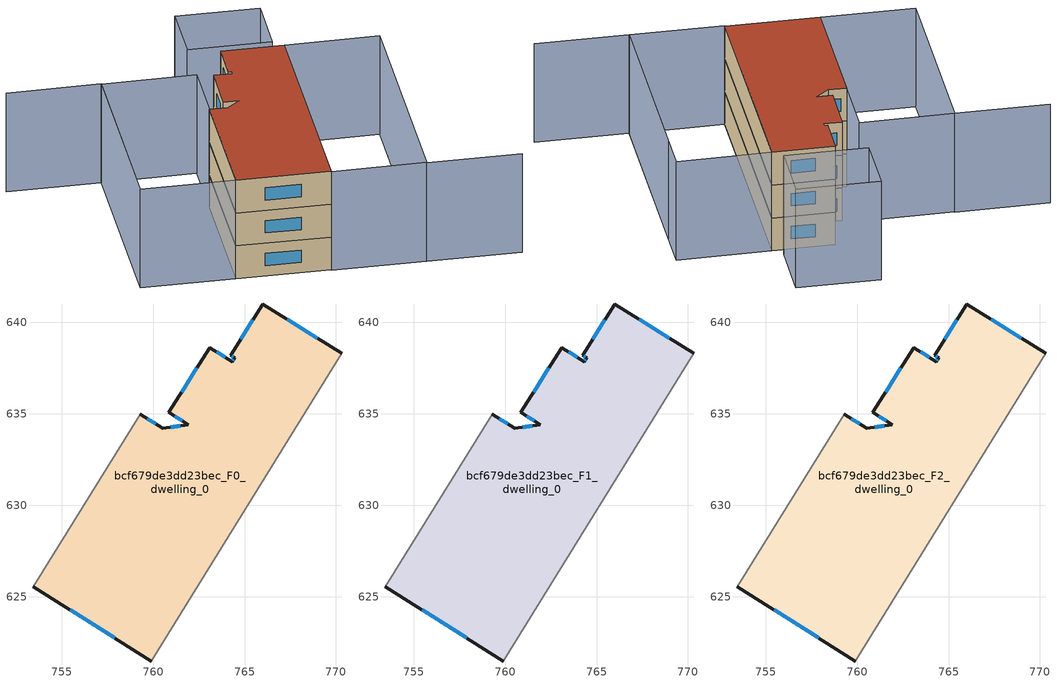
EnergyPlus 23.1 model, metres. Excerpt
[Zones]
bcf679de3dd23bec_F0_dwelling_0
 floor ground (EU_floor_Construction): 770.31,638.3 759.91,621.49 753.46,625.54 759.3,634.98 760.53,634.21 761.94,634.4 760.86,635.08 763.09,638.62 764.33,637.85 764.46,638.06 764.24,638.2 766,641 z0
 wall outside (EU_wall_Construction): 770.31,638.3 766,641 764.24,638.2 764.46,638.06 764.33,637.85 763.09,638.62 760.86,635.08 761.94,634.4 760.53,634.21 759.3,634.98 / 753.46,625.54 759.91,621.49 z0:3
 wall adiabatic (EU_wall_Construction): 759.91,621.49 770.31,638.3 / 759.3,634.98 753.46,625.54 z0:3
 window (EU_Window_Construction): 764.42,638 764.37,637.92 / 764.31,638.16 764.4,638.11 / 765.46,640.13 764.79,639.07 / 768.97,639.14 767.35,640.16 / 755.47,624.28 757.9,622.75 / 760.14,634.45 759.68,634.74 / 761.5,634.34 760.97,634.27 / 761.2,634.87 761.6,634.61 / 762.4,637.52 761.56,636.18 / 763.94,638.09 763.48,638.38 z0.93:2.07
bcf679de3dd23bec_F1_dwelling_0
 floor to bcf679de3dd23bec_F0_dwelling_0 (EU_floor_Construction): 770.31,638.3 759.91,621.49 753.46,625.54 759.3,634.98 760.52,634.21 761.94,634.4 760.86,635.08 763.09,638.62 764.33,637.85 764.46,638.06 764.24,638.2 766,641 z3
 wall outside (EU_wall_Construction): 770.31,638.3 766,641 764.24,638.2 764.46,638.06 764.33,637.85 763.09,638.62 760.86,635.08 761.94,634.4 760.53,634.21 759.3,634.98 / 753.46,625.54 759.91,621.49 z3:6
 wall adiabatic (EU_wall_Construction): 759.91,621.49 770.31,638.3 / 759.3,634.98 753.46,625.54 z3:6
 window (EU_Window_Construction): 764.42,638 764.37,637.92 / 764.31,638.16 764.4,638.11 / 765.46,640.13 764.79,639.07 / 768.97,639.14 767.35,640.16 / 755.47,624.28 757.9,622.75 / 760.14,634.45 759.68,634.74 / 761.5,634.34 760.97,634.27 / 761.2,634.87 761.6,634.61 / 762.4,637.52 761.56,636.18 / 763.94,638.09 763.48,638.38 z3.93:5.07
bcf679de3dd23bec_F2_dwelling_0
 floor to bcf679de3dd23bec_F1_dwelling_0 (EU_floor_Construction): 770.31,638.3 759.91,621.49 753.46,625.54 759.3,634.98 760.52,634.21 761.94,634.4 760.86,635.08 763.09,638.62 764.33,637.85 764.46,638.06 764.24,638.2 766,641 z6
 wall outside (EU_wall_Construction): 770.31,638.3 766,641 764.24,638.2 764.46,638.06 764.33,637.85 763.09,638.62 760.86,635.08 761.94,634.4 760.53,634.21 759.3,634.98 / 753.46,625.54 759.91,621.49 z6:9
 wall adiabatic (EU_wall_Construction): 759.91,621.49 770.31,638.3 / 759.3,634.98 753.46,625.54 z6:9
 window (EU_Window_Construction): 764.42,638 764.37,637.92 / 764.31,638.16 764.4,638.11 / 765.46,640.13 764.79,639.07 / 768.97,639.14 767.35,640.16 / 755.47,624.28 757.9,622.75 / 760.14,634.45 759.68,634.74 / 761.5,634.34 760.97,634.27 / 761.2,634.87 761.6,634.61 / 762.4,637.52 761.56,636.18 / 763.94,638.09 763.48,638.38 z6.93:8.07
 roof outside (EU_roof_Construction): 759.91,621.49 770.31,638.3 766,641 764.24,638.2 764.46,638.06 764.33,637.85 763.09,638.62 760.86,635.08 761.94,634.4 760.53,634.21 759.3,634.98 753.46,625.54 z9
shading: 772.82,613.4 766.34,617.41 / 766.34,617.41 775.05,631.48 / 749.18,647.6 755.66,643.59 / 755.66,643.59 747.01,629.59 / 759.89,621.45 770.31,638.3 / 770.31,638.3 776.79,634.3 / 776.79,634.3 766.37,617.44 / 766.37,617.44 759.89,621.45 / 746.98,629.55 755.66,643.58 / 755.66,643.58 762.14,639.58 / 762.14,639.58 753.46,625.54 / 753.46,625.54 746.98,629.55 / 772.75,643.81 769.96,639.31 / 769.96,639.31 764.19,642.9 / 764.19,642.9 766.98,647.4 / 766.98,647.4 772.75,643.81 z0:9
[Building]
EU S2 Campaign: North Axis=0; Terrain=City; Solar Distribution=FullExterior
[Site:Location]
Montreal-Trudeau.Intl.AP: Latitude=45.4667; Longitude=-73.75; Time Zone=-5; Elevation=36
[SizingPeriod:WeatherFileDays]
AnnualSizingPeriod: Begin Month=1; Begin Day of Month=1; End Month=12; End Day of Month=31; Day of Week for Start Day=Monday; Use Weather File Daylight Saving Period=No; Use Weather File Rain and Snow Indicators=No
[MATERIAL]
EU_InternalMass_Material: Roughness=MediumRough; Thickness=0.1; Conductivity=1; Density=1800; Specific Heat=900; Thermal Absorptance=0.9; Solar Absorptance=0.7; Visible Absorptance=0.7
[MATERIAL:NOMASS] Roughness=MediumRough; Thermal Absorptance=0.9; Solar Absorptance=0.7; Visible Absorptance=0.7
Name | Thermal Resistance
EU_wall_NoMass; EU_floor_NoMass | 1.36485
EU_roof_NoMass | 2.55992
[WINDOWMATERIAL:SIMPLEGLAZINGSYSTEM]
EU_Window_SimpleGlazing: UFactor=3.92339; Solar Heat Gain Coefficient=0.8; Visible Transmittance=0.8
[CONSTRUCTION]
EU_wall_Construction: EU_wall_NoMass
EU_roof_Construction: EU_roof_NoMass
EU_floor_Construction: EU_floor_NoMass
EU_Window_Construction: EU_Window_SimpleGlazing
EU_InternalMass_Construction: EU_InternalMass_Material
[ZONE] Type=1; Multiplier=1; Ceiling Height=autocalculate; Floor Area=autocalculate; Part of Total Floor Area=Yes
Name | Volume
bcf679de3dd23bec_F0_dwelling_0 | 402.803
bcf679de3dd23bec_F1_dwelling_0; bcf679de3dd23bec_F2_dwelling_0 | 402.802
[INTERNALMASS] Construction=EU_InternalMass_Construction; Surface Area=134.267
Name | Zone or ZoneList
bcf679de3dd23bec_F0_dwelling_0_EU_InternalMass | bcf679de3dd23bec_F0_dwelling_0
bcf679de3dd23bec_F1_dwelling_0_EU_InternalMass | bcf679de3dd23bec_F1_dwelling_0
bcf679de3dd23bec_F2_dwelling_0_EU_InternalMass | bcf679de3dd23bec_F2_dwelling_0
[OTHEREQUIPMENT] Fuel Type=Electricity; Design Level Calculation Method=Watts/Area; Power per Zone Floor Area=1; Fraction Latent=0; Fraction Radiant=0; Fraction Lost=0; Carbon Dioxide Generation Rate=0; EndUse Subcategory=EU_Step8_InternalGains
Name | Zone or ZoneList or Space or SpaceList | Schedule
EU_Step8_InternalGain_bcf679de3dd23bec_F0_dwelling_0_f000 | bcf679de3dd23bec_F0_dwelling_0 | EU_Step8_GainSchedule_bcf679de3dd23bec_F0_dwelling_0_f000
EU_Step8_InternalGain_bcf679de3dd23bec_F1_dwelling_0_f000 | bcf679de3dd23bec_F1_dwelling_0 | EU_Step8_GainSchedule_bcf679de3dd23bec_F1_dwelling_0_f000
EU_Step8_InternalGain_bcf679de3dd23bec_F2_dwelling_0_f000 | bcf679de3dd23bec_F2_dwelling_0 | EU_Step8_GainSchedule_bcf679de3dd23bec_F2_dwelling_0_f000
[ZONEVENTILATION:DESIGNFLOWRATE] Schedule=EU_AlwaysOn; Design Flow Rate Calculation Method=AirChanges/Hour; Air Changes per Hour=0.860309; Ventilation Type=Natural; Fan Pressure Rise=0; Fan Total Efficiency=1; Constant Term Coefficient=1; Temperature Term Coefficient=0; Velocity Term Coefficient=0; Velocity Squared Term Coefficient=0; Minimum Indoor Temperature=-100; Maximum Indoor Temperature=100; Delta Temperature=-100; Minimum Outdoor Temperature=-100; Maximum Outdoor Temperature=100; Maximum Wind Speed=40
Name | Zone or ZoneList or Space or SpaceList
EU_ConstantAir_bcf679de3dd23bec_F0_dwelling_0 | bcf679de3dd23bec_F0_dwelling_0
EU_ConstantAir_bcf679de3dd23bec_F1_dwelling_0 | bcf679de3dd23bec_F1_dwelling_0
EU_ConstantAir_bcf679de3dd23bec_F2_dwelling_0 | bcf679de3dd23bec_F2_dwelling_0
[HVACTEMPLATE:THERMOSTAT] Constant Heating Setpoint=20; Constant Cooling Setpoint=50
EU_HeatOnly_bcf679de3dd23bec_F0_dwelling_0; EU_HeatOnly_bcf679de3dd23bec_F1_dwelling_0; EU_HeatOnly_bcf679de3dd23bec_F2_dwelling_0
[HVACTEMPLATE:ZONE:IDEALLOADSAIRSYSTEM] System Availability Schedule=EU_AlwaysOn; Maximum Heating Supply Air Temperature=50; Minimum Cooling Supply Air Temperature=13; Maximum Heating Supply Air Humidity Ratio=0.0156; Minimum Cooling Supply Air Humidity Ratio=0.0077; Heating Limit=NoLimit; Cooling Limit=NoLimit; Heating Availability Schedule=EU_AlwaysOn; Cooling Availability Schedule=EU_CoolingOff; Dehumidification Control Type=ConstantSensibleHeatRatio; Cooling Sensible Heat Ratio=0.7; Dehumidification Setpoint=60; Humidification Control Type=None; Humidification Setpoint=30; Outdoor Air Method=None; Outdoor Air Flow Rate per Person=0.00944; Outdoor Air Flow Rate per Zone Floor Area=0; Outdoor Air Flow Rate per Zone=0; Demand Controlled Ventilation Type=None; Outdoor Air Economizer Type=NoEconomizer; Heat Recovery Type=None; Sensible Heat Recovery Effectiveness=0.7; Latent Heat Recovery Effectiveness=0.65
Name | Template Thermostat
bcf679de3dd23bec_F0_dwelling_0 | EU_HeatOnly_bcf679de3dd23bec_F0_dwelling_0
bcf679de3dd23bec_F1_dwelling_0 | EU_HeatOnly_bcf679de3dd23bec_F1_dwelling_0
bcf679de3dd23bec_F2_dwelling_0 | EU_HeatOnly_bcf679de3dd23bec_F2_dwelling_0
[SIZING:ZONE] Zone Cooling Design Supply Air Temperature Input Method=SupplyAirTemperature; Zone Cooling Design Supply Air Temperature=13; Zone Heating Design Supply Air Temperature Input Method=SupplyAirTemperature; Zone Heating Design Supply Air Temperature=50; Zone Cooling Design Supply Air Humidity Ratio=0.008; Zone Heating Design Supply Air Humidity Ratio=0.008; Cooling Design Air Flow Method=DesignDay; Cooling Design Air Flow Rate=0; Cooling Minimum Air Flow per Zone Floor Area=0.000762; Cooling Minimum Air Flow=0; Cooling Minimum Air Flow Fraction=0.2; Heating Design Air Flow Method=DesignDay; Heating Design Air Flow Rate=0; Heating Maximum Air Flow per Zone Floor Area=0.002032; Heating Maximum Air Flow=0.141576; Heating Maximum Air Flow Fraction=0.3; Account for Dedicated Outdoor Air System=No; Dedicated Outdoor Air System Control Strategy=NeutralSupplyAir; Dedicated Outdoor Air Low Setpoint Temperature for Design=autosize; Dedicated Outdoor Air High Setpoint Temperature for Design=autosize; Zone Load Sizing Method=Sensible Load Only No Latent Load; Zone Latent Cooling Design Supply Air Humidity Ratio Input Method=HumidityRatioDifference; Zone Cooling Design Supply Air Humidity Ratio Difference=0.005; Zone Latent Heating Design Supply Air Humidity Ratio Input Method=HumidityRatioDifference; Zone Humidification Design Supply Air Humidity Ratio Difference=0.005
bcf679de3dd23bec_F0_dwelling_0; bcf679de3dd23bec_F1_dwelling_0; bcf679de3dd23bec_F2_dwelling_0
[SCHEDULE:CONSTANT]
Name | Hourly Value
EU_AlwaysOn | 1
EU_CoolingOff | 0
[SCHEDULE:FILE] Column Number=1; Rows to Skip at Top=0; Number of Hours of Data=8760; Column Separator=Comma; Interpolate to Timestep=No; Minutes per Item=60; Adjust Schedule for Daylight Savings=Yes
Name | File
EU_Step8_GainSchedule_bcf679de3dd23bec_F0_dwelling_0_f000 | ../../schedules/bcf679de3dd23bec/bcf679de3dd23bec_F0_dwelling_0_f000_gain.csv
EU_Step8_GainSchedule_bcf679de3dd23bec_F1_dwelling_0_f000 | ../../schedules/bcf679de3dd23bec/bcf679de3dd23bec_F1_dwelling_0_f000_gain.csv
EU_Step8_GainSchedule_bcf679de3dd23bec_F2_dwelling_0_f000 | ../../schedules/bcf679de3dd23bec/bcf679de3dd23bec_F2_dwelling_0_f000_gain.csv
